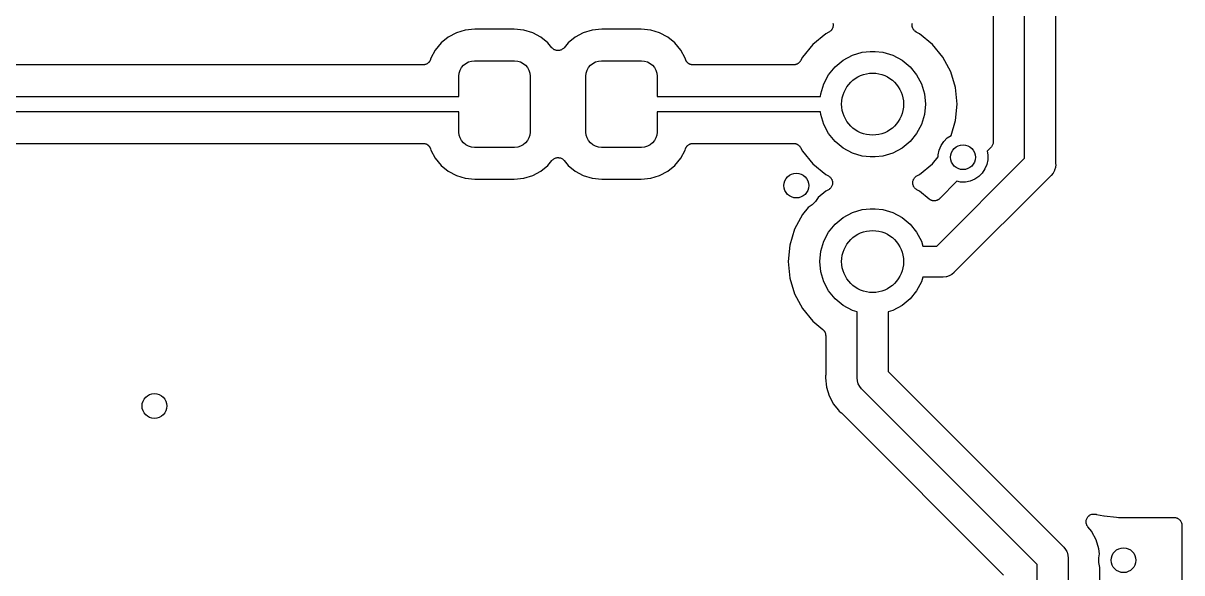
# Model space of a CAD drawing. Extents: x 2.49 to 6.38, y -5.9 to -3.86.
# Drawn here: x 5.641 to 6.378, y -5.223 to -4.873 of the extents above; entities that cross this region are included whole.
import ezdxf

# ---------------------------------------------------------------- set-up
doc = ezdxf.new("R2010")
doc.units = 0
doc.header["$MEASUREMENT"] = 0
doc.layers.add('BLACK', color=7, linetype='CONTINUOUS')

msp = doc.modelspace()

# ---------------------------------------------------------------- linework, layer by layer
at = {"layer": 'BLACK', "linetype": 'CONTINUOUS'}
for p, q in [((6.29742, -4.58565), (6.29742, -4.96268)), ((6.27773, -4.95909), (6.27773, -4.58924)), ((6.25773, -4.62737), (6.25773, -4.94873)), ((6.15582, -4.8733), (6.15586, -4.87342)), ((6.15586, -4.87342), (6.15591, -4.87378)), ((6.15595, -4.87536), (6.15586, -4.87571)), ((6.15591, -4.87378), (6.15598, -4.87413)), ((6.15598, -4.87511), (6.15595, -4.87523)), ((6.15595, -4.87523), (6.15595, -4.87536)), ((6.15598, -4.87413), (6.15598, -4.87426)), ((6.15598, -4.87426), (6.156, -4.87439)), ((6.156, -4.87439), (6.15598, -4.87475)), ((6.15598, -4.87475), (6.15598, -4.87511)), ((6.20621, -4.87432), (6.20623, -4.87419)), ((6.20622, -4.87468), (6.20621, -4.87432)), ((6.20622, -4.87504), (6.20622, -4.87468)), ((6.20624, -4.87517), (6.20622, -4.87504)), ((6.20623, -4.87406), (6.2063, -4.87371)), ((6.20623, -4.87419), (6.20623, -4.87406)), ((6.20625, -4.87529), (6.20624, -4.87517)), ((6.20633, -4.87564), (6.20625, -4.87529)), ((6.2063, -4.87371), (6.20636, -4.87335)), ((6.2064, -4.876), (6.20633, -4.87564)), ((5.91132, -4.88219), (5.90678, -4.88592)), ((5.9165, -4.87943), (5.91132, -4.88219)), ((5.92211, -4.87772), (5.9165, -4.87943)), ((5.9282, -4.87712), (5.92211, -4.87772)), ((5.9533, -4.87712), (5.9282, -4.87712)), ((5.95938, -4.87772), (5.9533, -4.87712)), ((5.965, -4.87943), (5.95938, -4.87772)), ((5.97018, -4.88219), (5.965, -4.87943)), ((5.97471, -4.88592), (5.97018, -4.88219)), ((5.99203, -4.88219), (5.98749, -4.88592)), ((5.9972, -4.87943), (5.99203, -4.88219)), ((6.00282, -4.87772), (5.9972, -4.87943)), ((6.00891, -4.87712), (6.00282, -4.87772)), ((6.03401, -4.87712), (6.00891, -4.87712)), ((6.04009, -4.87772), (6.03401, -4.87712)), ((6.04571, -4.87943), (6.04009, -4.87772)), ((6.05089, -4.88219), (6.04571, -4.87943)), ((6.05542, -4.88592), (6.05089, -4.88219)), ((6.15126, -4.88013), (6.14311, -4.88682)), ((6.15336, -4.87901), (6.15126, -4.88013)), ((6.15366, -4.87881), (6.15336, -4.87901)), ((6.15397, -4.87862), (6.15366, -4.87881)), ((6.15407, -4.87854), (6.15397, -4.87862)), ((6.15417, -4.87847), (6.15407, -4.87854)), ((6.15443, -4.87821), (6.15417, -4.87847)), ((6.1547, -4.87797), (6.15443, -4.87821)), ((6.15477, -4.87787), (6.1547, -4.87797)), ((6.15486, -4.87778), (6.15477, -4.87787)), ((6.15507, -4.87748), (6.15486, -4.87778)), ((6.15528, -4.87719), (6.15507, -4.87748)), ((6.15534, -4.87707), (6.15528, -4.87719)), ((6.15541, -4.87697), (6.15534, -4.87707)), ((6.15555, -4.87663), (6.15541, -4.87697)), ((6.1557, -4.87631), (6.15555, -4.87663)), ((6.15574, -4.87618), (6.1557, -4.87631)), ((6.15578, -4.87607), (6.15574, -4.87618)), ((6.15586, -4.87571), (6.15578, -4.87607)), ((6.20645, -4.87612), (6.2064, -4.876)), ((6.20648, -4.87624), (6.20645, -4.87612)), ((6.20663, -4.87657), (6.20648, -4.87624)), ((6.20676, -4.87691), (6.20663, -4.87657)), ((6.20683, -4.87701), (6.20676, -4.87691)), ((6.20689, -4.87713), (6.20683, -4.87701)), ((6.2071, -4.87742), (6.20689, -4.87713)), ((6.2073, -4.87772), (6.2071, -4.87742)), ((6.20739, -4.87781), (6.2073, -4.87772)), ((6.20746, -4.87792), (6.20739, -4.87781)), ((6.20772, -4.87816), (6.20746, -4.87792)), ((6.20798, -4.87842), (6.20772, -4.87816)), ((6.20808, -4.87849), (6.20798, -4.87842)), ((6.20818, -4.87858), (6.20808, -4.87849)), ((6.20848, -4.87877), (6.20818, -4.87858)), ((6.20878, -4.87897), (6.20848, -4.87877)), ((6.20884, -4.87901), (6.20878, -4.87897)), ((6.21095, -4.88013), (6.20884, -4.87901)), ((6.21909, -4.88682), (6.21095, -4.88013)), ((5.90678, -4.88592), (5.90306, -4.89045)), ((5.97724, -4.88899), (5.97471, -4.88592)), ((5.97757, -4.88932), (5.97724, -4.88899)), ((5.9779, -4.88966), (5.97757, -4.88932)), ((5.97792, -4.88967), (5.9779, -4.88966)), ((5.97793, -4.88968), (5.97792, -4.88967)), ((5.97832, -4.88994), (5.97793, -4.88968)), ((5.97871, -4.89021), (5.97832, -4.88994)), ((5.97872, -4.89022), (5.97871, -4.89021)), ((5.97874, -4.89023), (5.97872, -4.89022)), ((5.97918, -4.89041), (5.97874, -4.89023)), ((5.97961, -4.89059), (5.97918, -4.89041)), ((5.98341, -4.89026), (5.98297, -4.89043)), ((5.98342, -4.89025), (5.98341, -4.89026)), ((5.98343, -4.89024), (5.98342, -4.89025)), ((5.98383, -4.88998), (5.98343, -4.89024)), ((5.98422, -4.88973), (5.98383, -4.88998)), ((5.98423, -4.88972), (5.98422, -4.88973)), ((5.98425, -4.88971), (5.98423, -4.88972)), ((5.98458, -4.88938), (5.98425, -4.88971)), ((5.98492, -4.88905), (5.98458, -4.88938)), ((5.98494, -4.88902), (5.98492, -4.88905)), ((5.98497, -4.88899), (5.98494, -4.88902)), ((5.98494, -4.88902), (5.98494, -4.88902)), ((5.98494, -4.88902), (5.98494, -4.88902)), ((5.98749, -4.88592), (5.98497, -4.88899)), ((6.05915, -4.89045), (6.05542, -4.88592)), ((6.14311, -4.88682), (6.13643, -4.89496)), ((6.22577, -4.89496), (6.21909, -4.88682)), ((5.89944, -4.89768), (5.89927, -4.89788)), ((5.89955, -4.89748), (5.89944, -4.89768)), ((5.89967, -4.8973), (5.89955, -4.89748)), ((5.89978, -4.89705), (5.89967, -4.8973)), ((5.8999, -4.89682), (5.89978, -4.89705)), ((5.89997, -4.89661), (5.8999, -4.89682)), ((5.90006, -4.8964), (5.89997, -4.89661)), ((5.90008, -4.89633), (5.90006, -4.8964)), ((5.90029, -4.89563), (5.90008, -4.89633)), ((5.90306, -4.89045), (5.90029, -4.89563)), ((5.92419, -4.89799), (5.92603, -4.89743)), ((5.92603, -4.89743), (5.92795, -4.89724)), ((5.92795, -4.89724), (5.95354, -4.89724)), ((5.95354, -4.89724), (5.95546, -4.89743)), ((5.95546, -4.89743), (5.95731, -4.89799)), ((5.97962, -4.89059), (5.97961, -4.89059)), ((5.97964, -4.8906), (5.97962, -4.89059)), ((5.9801, -4.89069), (5.97964, -4.8906)), ((5.98056, -4.89079), (5.9801, -4.89069)), ((5.98058, -4.89079), (5.98056, -4.89079)), ((5.98059, -4.89079), (5.98058, -4.89079)), ((5.98107, -4.8908), (5.98059, -4.89079)), ((5.98154, -4.8908), (5.98107, -4.8908)), ((5.98156, -4.8908), (5.98154, -4.8908)), ((5.98157, -4.8908), (5.98156, -4.8908)), ((5.98204, -4.89071), (5.98157, -4.8908)), ((5.9825, -4.89062), (5.98204, -4.89071)), ((5.98251, -4.89061), (5.9825, -4.89062)), ((5.98253, -4.89061), (5.98251, -4.89061)), ((5.98297, -4.89043), (5.98253, -4.89061)), ((6.00489, -4.89799), (6.00674, -4.89743)), ((6.00674, -4.89743), (6.00866, -4.89724)), ((6.00866, -4.89724), (6.03425, -4.89724)), ((6.03425, -4.89724), (6.03617, -4.89743)), ((6.03617, -4.89743), (6.03802, -4.89799)), ((6.06191, -4.89563), (6.05915, -4.89045)), ((6.06213, -4.89633), (6.06191, -4.89563)), ((6.06221, -4.89654), (6.06213, -4.89633)), ((6.06227, -4.89675), (6.06221, -4.89654)), ((6.0624, -4.89699), (6.06227, -4.89675)), ((6.0625, -4.89724), (6.0624, -4.89699)), ((6.06262, -4.89742), (6.0625, -4.89724)), ((6.06273, -4.89762), (6.06262, -4.89742)), ((6.06289, -4.89783), (6.06273, -4.89762)), ((6.13495, -4.89768), (6.13478, -4.89788)), ((6.13505, -4.89748), (6.13495, -4.89768)), ((6.13518, -4.8973), (6.13505, -4.89748)), ((6.13521, -4.89724), (6.13518, -4.8973)), ((6.13643, -4.89496), (6.13521, -4.89724)), ((6.15732, -4.90103), (6.16242, -4.89684)), ((6.16242, -4.89684), (6.16823, -4.89374)), ((6.16823, -4.89374), (6.17454, -4.89182)), ((6.17454, -4.89182), (6.17946, -4.89134)), ((6.17946, -4.89134), (6.18275, -4.89134)), ((6.18275, -4.89134), (6.18766, -4.89182)), ((6.18766, -4.89182), (6.19397, -4.89374)), ((6.19397, -4.89374), (6.19978, -4.89684)), ((6.19978, -4.89684), (6.20488, -4.90103)), ((6.23074, -4.90424), (6.22577, -4.89496)), ((5.89529, -4.89988), (5.47292, -4.89988)), ((5.89552, -4.89986), (5.89529, -4.89988)), ((5.89574, -4.89986), (5.89552, -4.89986)), ((5.896, -4.89981), (5.89574, -4.89986)), ((5.89627, -4.89979), (5.896, -4.89981)), ((5.89648, -4.89972), (5.89627, -4.89979)), ((5.8967, -4.89968), (5.89648, -4.89972)), ((5.89695, -4.89958), (5.8967, -4.89968)), ((5.8972, -4.8995), (5.89695, -4.89958)), ((5.8974, -4.8994), (5.8972, -4.8995)), ((5.8976, -4.89932), (5.8974, -4.8994)), ((5.89783, -4.89917), (5.8976, -4.89932)), ((5.89806, -4.89905), (5.89783, -4.89917)), ((5.89823, -4.8989), (5.89806, -4.89905)), ((5.89842, -4.89878), (5.89823, -4.8989)), ((5.89861, -4.8986), (5.89842, -4.89878)), ((5.89882, -4.89843), (5.89861, -4.8986)), ((5.89896, -4.89826), (5.89882, -4.89843)), ((5.89912, -4.8981), (5.89896, -4.89826)), ((5.89927, -4.89788), (5.89912, -4.8981)), ((5.9183, -4.90517), (5.91886, -4.90332)), ((5.91886, -4.90332), (5.91977, -4.90162)), ((5.91977, -4.90162), (5.92099, -4.90013)), ((5.92099, -4.90013), (5.92248, -4.8989)), ((5.92248, -4.8989), (5.92419, -4.89799)), ((5.95731, -4.89799), (5.95901, -4.8989)), ((5.95901, -4.8989), (5.9605, -4.90013)), ((5.9605, -4.90013), (5.96173, -4.90162)), ((5.96173, -4.90162), (5.96264, -4.90332)), ((5.96264, -4.90332), (5.9632, -4.90517)), ((5.99901, -4.90517), (5.99957, -4.90332)), ((5.99957, -4.90332), (6.00048, -4.90162)), ((6.00048, -4.90162), (6.0017, -4.90013)), ((6.0017, -4.90013), (6.00319, -4.8989)), ((6.00319, -4.8989), (6.00489, -4.89799)), ((6.03802, -4.89799), (6.03972, -4.8989)), ((6.03972, -4.8989), (6.04121, -4.90013)), ((6.04121, -4.90013), (6.04244, -4.90162)), ((6.04244, -4.90162), (6.04335, -4.90332)), ((6.04335, -4.90332), (6.04391, -4.90517)), ((6.06304, -4.89805), (6.06289, -4.89783)), ((6.0632, -4.89821), (6.06304, -4.89805)), ((6.06334, -4.89838), (6.0632, -4.89821)), ((6.06354, -4.89855), (6.06334, -4.89838)), ((6.06373, -4.89874), (6.06354, -4.89855)), ((6.06391, -4.89886), (6.06373, -4.89874)), ((6.06409, -4.89901), (6.06391, -4.89886)), ((6.06432, -4.89914), (6.06409, -4.89901)), ((6.06454, -4.89928), (6.06432, -4.89914)), ((6.06474, -4.89937), (6.06454, -4.89928)), ((6.06494, -4.89948), (6.06474, -4.89937)), ((6.06519, -4.89956), (6.06494, -4.89948)), ((6.06544, -4.89966), (6.06519, -4.89956)), ((6.06566, -4.8997), (6.06544, -4.89966)), ((6.06587, -4.89977), (6.06566, -4.8997)), ((6.06613, -4.8998), (6.06587, -4.89977)), ((6.06639, -4.89986), (6.06613, -4.8998)), ((6.06662, -4.89986), (6.06639, -4.89986)), ((6.06684, -4.89988), (6.06662, -4.89986)), ((6.06691, -4.89988), (6.06684, -4.89988)), ((6.1308, -4.89988), (6.06691, -4.89988)), ((6.13102, -4.89986), (6.1308, -4.89988)), ((6.13125, -4.89986), (6.13102, -4.89986)), ((6.13151, -4.89981), (6.13125, -4.89986)), ((6.13177, -4.89979), (6.13151, -4.89981)), ((6.13199, -4.89972), (6.13177, -4.89979)), ((6.1322, -4.89968), (6.13199, -4.89972)), ((6.13245, -4.89958), (6.1322, -4.89968)), ((6.13271, -4.8995), (6.13245, -4.89958)), ((6.1329, -4.8994), (6.13271, -4.8995)), ((6.13311, -4.89932), (6.1329, -4.8994)), ((6.13333, -4.89917), (6.13311, -4.89932)), ((6.13357, -4.89905), (6.13333, -4.89917)), ((6.13374, -4.89891), (6.13357, -4.89905)), ((6.13393, -4.89879), (6.13374, -4.89891)), ((6.13412, -4.8986), (6.13393, -4.89879)), ((6.13433, -4.89843), (6.13412, -4.8986)), ((6.13447, -4.89826), (6.13433, -4.89843)), ((6.13463, -4.8981), (6.13447, -4.89826)), ((6.13478, -4.89788), (6.13463, -4.8981)), ((6.15314, -4.90612), (6.15732, -4.90103)), ((6.20488, -4.90103), (6.20906, -4.90612)), ((6.23379, -4.91432), (6.23074, -4.90424)), ((5.91811, -4.90709), (5.9183, -4.90517)), ((5.91811, -4.91988), (5.91811, -4.90709)), ((5.9632, -4.90517), (5.96339, -4.90709)), ((5.96339, -4.90709), (5.96339, -4.94252)), ((5.99882, -4.90709), (5.99901, -4.90517)), ((5.99882, -4.94252), (5.99882, -4.90709)), ((6.04391, -4.90517), (6.04409, -4.90709)), ((6.04409, -4.90709), (6.04409, -4.91988)), ((6.14812, -4.91824), (6.15004, -4.91193)), ((6.15004, -4.91193), (6.15314, -4.90612)), ((6.20906, -4.90612), (6.21217, -4.91193)), ((6.21217, -4.91193), (6.21408, -4.91824)), ((5.45898, -4.91988), (5.91811, -4.91988)), ((6.04409, -4.91988), (6.14796, -4.91988)), ((6.14796, -4.91988), (6.14812, -4.91824)), ((6.21408, -4.91824), (6.21473, -4.9248)), ((6.23483, -4.9248), (6.23379, -4.91432)), ((6.21473, -4.9248), (6.21408, -4.93136)), ((6.23379, -4.93528), (6.23483, -4.9248)), ((5.91811, -4.92972), (5.4579, -4.92972)), ((5.91811, -4.94252), (5.91811, -4.92972)), ((6.14796, -4.92972), (6.04409, -4.92972)), ((6.04409, -4.92972), (6.04409, -4.94252)), ((6.14812, -4.93136), (6.14796, -4.92972)), ((6.15004, -4.93767), (6.14812, -4.93136)), ((6.21408, -4.93136), (6.21217, -4.93767)), ((6.15314, -4.94348), (6.15004, -4.93767)), ((6.21217, -4.93767), (6.20906, -4.94348)), ((6.23093, -4.94471), (6.23379, -4.93528)), ((5.9183, -4.94444), (5.91811, -4.94252)), ((5.91886, -4.94629), (5.9183, -4.94444)), ((5.91977, -4.94799), (5.91886, -4.94629)), ((5.92099, -4.94948), (5.91977, -4.94799)), ((5.96173, -4.94799), (5.9605, -4.94948)), ((5.96264, -4.94629), (5.96173, -4.94799)), ((5.9632, -4.94444), (5.96264, -4.94629)), ((5.96339, -4.94252), (5.9632, -4.94444)), ((5.99901, -4.94444), (5.99882, -4.94252)), ((5.99957, -4.94629), (5.99901, -4.94444)), ((6.00048, -4.94799), (5.99957, -4.94629)), ((6.0017, -4.94948), (6.00048, -4.94799)), ((6.04244, -4.94799), (6.04121, -4.94948)), ((6.04335, -4.94629), (6.04244, -4.94799)), ((6.04391, -4.94444), (6.04335, -4.94629)), ((6.04409, -4.94252), (6.04391, -4.94444)), ((6.15732, -4.94858), (6.15314, -4.94348)), ((6.16242, -4.95276), (6.15732, -4.94858)), ((6.20488, -4.94858), (6.19978, -4.95276)), ((6.20906, -4.94348), (6.20488, -4.94858)), ((6.22461, -4.95109), (6.22633, -4.94851)), ((6.22633, -4.94851), (6.22853, -4.94632)), ((6.22853, -4.94632), (6.23093, -4.94471)), ((6.25768, -4.94926), (6.25763, -4.94972)), ((6.25773, -4.9488), (6.25768, -4.94926)), ((6.25773, -4.94873), (6.25773, -4.94875)), ((6.25773, -4.94875), (6.25773, -4.94875)), ((6.25773, -4.94875), (6.25773, -4.94875)), ((6.25773, -4.94875), (6.25773, -4.9488)), ((5.46964, -4.94972), (5.89529, -4.94972)), ((5.89529, -4.94972), (5.89536, -4.94972)), ((5.89536, -4.94972), (5.89559, -4.94975)), ((5.89559, -4.94975), (5.89581, -4.94975)), ((5.89581, -4.94975), (5.89607, -4.9498)), ((5.89607, -4.9498), (5.89633, -4.94983)), ((5.89633, -4.94983), (5.89655, -4.9499)), ((5.89655, -4.9499), (5.89677, -4.94995)), ((5.89677, -4.94995), (5.89701, -4.95005)), ((5.89701, -4.95005), (5.89726, -4.95013)), ((5.89726, -4.95013), (5.89746, -4.95024)), ((5.89746, -4.95024), (5.89767, -4.95032)), ((5.89767, -4.95032), (5.89789, -4.95047)), ((5.89789, -4.95047), (5.89812, -4.9506)), ((5.89812, -4.9506), (5.89829, -4.95074)), ((5.89829, -4.95074), (5.89848, -4.95087)), ((5.89848, -4.95087), (5.89866, -4.95106)), ((5.89866, -4.95106), (5.89887, -4.95123)), ((5.89887, -4.95123), (5.89901, -4.9514)), ((5.89901, -4.9514), (5.89916, -4.95156)), ((5.89916, -4.95156), (5.89931, -4.95178)), ((5.89931, -4.95178), (5.89948, -4.95199)), ((5.89948, -4.95199), (5.89958, -4.95219)), ((5.89958, -4.95219), (5.89971, -4.95237)), ((5.89971, -4.95237), (5.89981, -4.95262)), ((5.89981, -4.95262), (5.89993, -4.95285)), ((5.89993, -4.95285), (5.89999, -4.95307)), ((5.89999, -4.95307), (5.90008, -4.95327)), ((5.90008, -4.95327), (5.90029, -4.95398)), ((5.90029, -4.95398), (5.90306, -4.95915)), ((5.92248, -4.9507), (5.92099, -4.94948)), ((5.92419, -4.95161), (5.92248, -4.9507)), ((5.92603, -4.95217), (5.92419, -4.95161)), ((5.92795, -4.95236), (5.92603, -4.95217)), ((5.95354, -4.95236), (5.92795, -4.95236)), ((5.95546, -4.95217), (5.95354, -4.95236)), ((5.95731, -4.95161), (5.95546, -4.95217)), ((5.95901, -4.9507), (5.95731, -4.95161)), ((5.9605, -4.94948), (5.95901, -4.9507)), ((6.00319, -4.9507), (6.0017, -4.94948)), ((6.00489, -4.95161), (6.00319, -4.9507)), ((6.00674, -4.95217), (6.00489, -4.95161)), ((6.00866, -4.95236), (6.00674, -4.95217)), ((6.03425, -4.95236), (6.00866, -4.95236)), ((6.03617, -4.95217), (6.03425, -4.95236)), ((6.03802, -4.95161), (6.03617, -4.95217)), ((6.03972, -4.9507), (6.03802, -4.95161)), ((6.04121, -4.94948), (6.03972, -4.9507)), ((6.05915, -4.95915), (6.06191, -4.95398)), ((6.06191, -4.95398), (6.06213, -4.95327)), ((6.06213, -4.95327), (6.06215, -4.95321)), ((6.06215, -4.95321), (6.06224, -4.953)), ((6.06224, -4.953), (6.0623, -4.95279)), ((6.0623, -4.95279), (6.06243, -4.95255)), ((6.06243, -4.95255), (6.06253, -4.95231)), ((6.06253, -4.95231), (6.06266, -4.95213)), ((6.06266, -4.95213), (6.06277, -4.95193)), ((6.06277, -4.95193), (6.06293, -4.95172)), ((6.06293, -4.95172), (6.06308, -4.95151)), ((6.06308, -4.95151), (6.06324, -4.95135)), ((6.06324, -4.95135), (6.06339, -4.95118)), ((6.06339, -4.95118), (6.06359, -4.95101)), ((6.06359, -4.95101), (6.06378, -4.95082)), ((6.06378, -4.95082), (6.06397, -4.9507)), ((6.06397, -4.9507), (6.06414, -4.95056)), ((6.06414, -4.95056), (6.06438, -4.95044)), ((6.06438, -4.95044), (6.0646, -4.95029)), ((6.0646, -4.95029), (6.06481, -4.95021)), ((6.06481, -4.95021), (6.06501, -4.9501)), ((6.06501, -4.9501), (6.06526, -4.95003)), ((6.06526, -4.95003), (6.06551, -4.94993)), ((6.06551, -4.94993), (6.06572, -4.94988)), ((6.06572, -4.94988), (6.06594, -4.94982)), ((6.06594, -4.94982), (6.0662, -4.94979)), ((6.0662, -4.94979), (6.06646, -4.94974)), ((6.06646, -4.94974), (6.06669, -4.94975)), ((6.06669, -4.94975), (6.06691, -4.94972)), ((6.06691, -4.94972), (6.1308, -4.94972)), ((6.1308, -4.94972), (6.13087, -4.94972)), ((6.13087, -4.94972), (6.13109, -4.94975)), ((6.13109, -4.94975), (6.13132, -4.94975)), ((6.13132, -4.94975), (6.13158, -4.9498)), ((6.13158, -4.9498), (6.13184, -4.94983)), ((6.13184, -4.94983), (6.13205, -4.9499)), ((6.13205, -4.9499), (6.13227, -4.94994)), ((6.13227, -4.94994), (6.13252, -4.95005)), ((6.13252, -4.95005), (6.13277, -4.95013)), ((6.13277, -4.95013), (6.13297, -4.95024)), ((6.13297, -4.95024), (6.13317, -4.95032)), ((6.13317, -4.95032), (6.13339, -4.95047)), ((6.13339, -4.95047), (6.13363, -4.9506)), ((6.13363, -4.9506), (6.1338, -4.95074)), ((6.1338, -4.95074), (6.13398, -4.95086)), ((6.13398, -4.95086), (6.13417, -4.95105)), ((6.13417, -4.95105), (6.13438, -4.95123)), ((6.13438, -4.95123), (6.13451, -4.9514)), ((6.13451, -4.9514), (6.13467, -4.95156)), ((6.13467, -4.95156), (6.13482, -4.95178)), ((6.13482, -4.95178), (6.13499, -4.95199)), ((6.13499, -4.95199), (6.13509, -4.95218)), ((6.13509, -4.95218), (6.13521, -4.95237)), ((6.13521, -4.95237), (6.13643, -4.95465)), ((6.13643, -4.95465), (6.14311, -4.96279)), ((6.16823, -4.95587), (6.16242, -4.95276)), ((6.17454, -4.95778), (6.16823, -4.95587)), ((6.19397, -4.95587), (6.18766, -4.95778)), ((6.19978, -4.95276), (6.19397, -4.95587)), ((6.22282, -4.957), (6.22342, -4.95396)), ((6.22342, -4.95396), (6.22461, -4.95109)), ((6.25627, -4.95227), (6.25385, -4.95468)), ((6.25385, -4.95468), (6.25432, -4.957)), ((6.25656, -4.95191), (6.25627, -4.95227)), ((6.25686, -4.95156), (6.25656, -4.95191)), ((6.25687, -4.95153), (6.25686, -4.95156)), ((6.25689, -4.95151), (6.25687, -4.95153)), ((6.25711, -4.95111), (6.25689, -4.95151)), ((6.25733, -4.9507), (6.25711, -4.95111)), ((6.25734, -4.95068), (6.25733, -4.9507)), ((6.25735, -4.95065), (6.25734, -4.95068)), ((6.25748, -4.95021), (6.25735, -4.95065)), ((6.25762, -4.94977), (6.25748, -4.95021)), ((6.25763, -4.94975), (6.25762, -4.94977)), ((6.25763, -4.94972), (6.25763, -4.94975)), ((5.90306, -4.95915), (5.90678, -4.96369)), ((5.90678, -4.96369), (5.91132, -4.96741)), ((5.97018, -4.96741), (5.97471, -4.96369)), ((5.97471, -4.96369), (5.97724, -4.96061)), ((5.97724, -4.96061), (5.97726, -4.96059)), ((5.97726, -4.96058), (5.97728, -4.96056)), ((5.97726, -4.96059), (5.97726, -4.96058)), ((5.97726, -4.96058), (5.97726, -4.96058)), ((5.97728, -4.96056), (5.97762, -4.96023)), ((5.97762, -4.96023), (5.97796, -4.9599)), ((5.97796, -4.9599), (5.97797, -4.95989)), ((5.97797, -4.95989), (5.97798, -4.95988)), ((5.97798, -4.95988), (5.97838, -4.95962)), ((5.97838, -4.95962), (5.97877, -4.95936)), ((5.97877, -4.95936), (5.97879, -4.95936)), ((5.97879, -4.95936), (5.9788, -4.95935)), ((5.9788, -4.95935), (5.97924, -4.95917)), ((5.97924, -4.95917), (5.97968, -4.95899)), ((5.97968, -4.95899), (5.97969, -4.95899)), ((5.97969, -4.95899), (5.97971, -4.95899)), ((5.97971, -4.95899), (5.98017, -4.9589)), ((5.98017, -4.9589), (5.98063, -4.95881)), ((5.98063, -4.95881), (5.98065, -4.95881)), ((5.98065, -4.95881), (5.98066, -4.95881)), ((5.98066, -4.95881), (5.98114, -4.95881)), ((5.98114, -4.95881), (5.98161, -4.95881)), ((5.98161, -4.95881), (5.98162, -4.95882)), ((5.98162, -4.95882), (5.98164, -4.95882)), ((5.98164, -4.95882), (5.98211, -4.95891)), ((5.98211, -4.95891), (5.98257, -4.95901)), ((5.98257, -4.95901), (5.98258, -4.95901)), ((5.98258, -4.95901), (5.9826, -4.95901)), ((5.9826, -4.95901), (5.98303, -4.9592)), ((5.98303, -4.9592), (5.98347, -4.95938)), ((5.98347, -4.95938), (5.98348, -4.95939)), ((5.98348, -4.95939), (5.98349, -4.9594)), ((5.98349, -4.9594), (5.98389, -4.95966)), ((5.98389, -4.95966), (5.98428, -4.95992)), ((5.98428, -4.95992), (5.98429, -4.95994)), ((5.98429, -4.95994), (5.9843, -4.95994)), ((5.9843, -4.95994), (5.98464, -4.96028)), ((5.98464, -4.96028), (5.98497, -4.96061)), ((5.98497, -4.96061), (5.98749, -4.96369)), ((5.98749, -4.96369), (5.99203, -4.96741)), ((6.05089, -4.96741), (6.05542, -4.96369)), ((6.05542, -4.96369), (6.05915, -4.95915)), ((6.14311, -4.96279), (6.15126, -4.96947)), ((6.17946, -4.95827), (6.17454, -4.95778)), ((6.18275, -4.95827), (6.17946, -4.95827)), ((6.18766, -4.95778), (6.18275, -4.95827)), ((6.21095, -4.96947), (6.21909, -4.96279)), ((6.21909, -4.96279), (6.22282, -4.95825)), ((6.22186, -5.01496), (6.27773, -4.95909)), ((6.22282, -4.95825), (6.22282, -4.957)), ((6.25371, -4.96314), (6.25252, -4.96601)), ((6.25432, -4.9601), (6.25371, -4.96314)), ((6.25432, -4.957), (6.25432, -4.9601)), ((6.29746, -4.96317), (6.29727, -4.96509)), ((6.29742, -4.96268), (6.29746, -4.96317)), ((5.91132, -4.96741), (5.9165, -4.97018)), ((5.9165, -4.97018), (5.92211, -4.97188)), ((5.95938, -4.97188), (5.965, -4.97018)), ((5.965, -4.97018), (5.97018, -4.96741)), ((5.99203, -4.96741), (5.9972, -4.97018)), ((5.9972, -4.97018), (6.00282, -4.97188)), ((6.04009, -4.97188), (6.04571, -4.97018)), ((6.04571, -4.97018), (6.05089, -4.96741)), ((6.15126, -4.96947), (6.15298, -4.97039)), ((6.15298, -4.97039), (6.15302, -4.97042)), ((6.15302, -4.97042), (6.15302, -4.97042)), ((6.15302, -4.97042), (6.15302, -4.97042)), ((6.15302, -4.97042), (6.15304, -4.97043)), ((6.15304, -4.97043), (6.15343, -4.9707)), ((6.15343, -4.9707), (6.15383, -4.97097)), ((6.15383, -4.97097), (6.15383, -4.97097)), ((6.15383, -4.97097), (6.15384, -4.97098)), ((6.15384, -4.97098), (6.15418, -4.97132)), ((6.15418, -4.97132), (6.15451, -4.97166)), ((6.20774, -4.97161), (6.20808, -4.97127)), ((6.20808, -4.97127), (6.20841, -4.97094)), ((6.20841, -4.97094), (6.20842, -4.97093)), ((6.20842, -4.97093), (6.20843, -4.97092)), ((6.20843, -4.97092), (6.20883, -4.97066)), ((6.20883, -4.97066), (6.20923, -4.97039)), ((6.20923, -4.97039), (6.21095, -4.96947)), ((6.29419, -4.97047), (6.23324, -5.03142)), ((6.24861, -4.97078), (6.24603, -4.97251)), ((6.2508, -4.96859), (6.24861, -4.97078)), ((6.25252, -4.96601), (6.2508, -4.96859)), ((6.29457, -4.97016), (6.29419, -4.97047)), ((6.2958, -4.96866), (6.29457, -4.97016)), ((6.29671, -4.96695), (6.2958, -4.96866)), ((6.29677, -4.96676), (6.29671, -4.96695)), ((6.29727, -4.96509), (6.29677, -4.96676)), ((5.92211, -4.97188), (5.9282, -4.97248)), ((5.9282, -4.97248), (5.9533, -4.97248)), ((5.9533, -4.97248), (5.95938, -4.97188)), ((6.00282, -4.97188), (6.00891, -4.97248)), ((6.00891, -4.97248), (6.03401, -4.97248)), ((6.03401, -4.97248), (6.04009, -4.97188)), ((6.15377, -4.97868), (6.15337, -4.97895)), ((6.15378, -4.97868), (6.15377, -4.97868)), ((6.15379, -4.97867), (6.15378, -4.97868)), ((6.15413, -4.97833), (6.15379, -4.97867)), ((6.15447, -4.978), (6.15413, -4.97833)), ((6.15448, -4.97798), (6.15447, -4.97799)), ((6.15447, -4.97799), (6.15447, -4.978)), ((6.15475, -4.97759), (6.15448, -4.97798)), ((6.15451, -4.97166), (6.15452, -4.97167)), ((6.15452, -4.97167), (6.15453, -4.97168)), ((6.15453, -4.97168), (6.15478, -4.97208)), ((6.15501, -4.97719), (6.15475, -4.97759)), ((6.15478, -4.97208), (6.15505, -4.97248)), ((6.15502, -4.97718), (6.15501, -4.97719)), ((6.15503, -4.97717), (6.15502, -4.97718)), ((6.15521, -4.97673), (6.15503, -4.97717)), ((6.15505, -4.97248), (6.15505, -4.97249)), ((6.15505, -4.97249), (6.15506, -4.9725)), ((6.15506, -4.9725), (6.15523, -4.97294)), ((6.15539, -4.97629), (6.15521, -4.97673)), ((6.15523, -4.97294), (6.15542, -4.97338)), ((6.1554, -4.97628), (6.15539, -4.97629)), ((6.1555, -4.97581), (6.1554, -4.97627)), ((6.1554, -4.97627), (6.1554, -4.97628)), ((6.15542, -4.97338), (6.15542, -4.97339)), ((6.15542, -4.97339), (6.15542, -4.9734)), ((6.15542, -4.9734), (6.15551, -4.97387)), ((6.15559, -4.97534), (6.1555, -4.97581)), ((6.15551, -4.97387), (6.1556, -4.97434)), ((6.1556, -4.97531), (6.15559, -4.97533)), ((6.15559, -4.97533), (6.15559, -4.97534)), ((6.1556, -4.97434), (6.1556, -4.97435)), ((6.1556, -4.97435), (6.1556, -4.97436)), ((6.1556, -4.97436), (6.1556, -4.97484)), ((6.1556, -4.97484), (6.1556, -4.97531)), ((6.2066, -4.97525), (6.20661, -4.97477)), ((6.2066, -4.97526), (6.2066, -4.97525)), ((6.2066, -4.97527), (6.2066, -4.97526)), ((6.20669, -4.97573), (6.2066, -4.97527)), ((6.20661, -4.97427), (6.20671, -4.97381)), ((6.20661, -4.97428), (6.20661, -4.97427)), ((6.20661, -4.97429), (6.20661, -4.97428)), ((6.20661, -4.97477), (6.20661, -4.97429)), ((6.20678, -4.9762), (6.20669, -4.97573)), ((6.20671, -4.97381), (6.2068, -4.97334)), ((6.20679, -4.97621), (6.20678, -4.9762)), ((6.20679, -4.97623), (6.20679, -4.97621)), ((6.20697, -4.97667), (6.20679, -4.97623)), ((6.2068, -4.97334), (6.20681, -4.97332)), ((6.20681, -4.97331), (6.20699, -4.97288)), ((6.20681, -4.97332), (6.20681, -4.97331)), ((6.20715, -4.97711), (6.20697, -4.97667)), ((6.20699, -4.97288), (6.20718, -4.97243)), ((6.20715, -4.97712), (6.20715, -4.97711)), ((6.20716, -4.97713), (6.20715, -4.97712)), ((6.20742, -4.97753), (6.20716, -4.97713)), ((6.20718, -4.97243), (6.20719, -4.97243)), ((6.20719, -4.97242), (6.20746, -4.97202)), ((6.20719, -4.97243), (6.20719, -4.97242)), ((6.20768, -4.97793), (6.20742, -4.97753)), ((6.20746, -4.97202), (6.20772, -4.97162)), ((6.20769, -4.97794), (6.20768, -4.97793)), ((6.20802, -4.97828), (6.20769, -4.97794)), ((6.20769, -4.97794), (6.20769, -4.97794)), ((6.20772, -4.97162), (6.20773, -4.97162)), ((6.20773, -4.97162), (6.20774, -4.97161)), ((6.20836, -4.97863), (6.20802, -4.97828)), ((6.20837, -4.97863), (6.20836, -4.97863)), ((6.20838, -4.97864), (6.20837, -4.97863)), ((6.20876, -4.9789), (6.20838, -4.97864)), ((6.2347, -4.97384), (6.22374, -4.9848)), ((6.23702, -4.9743), (6.2347, -4.97384)), ((6.24012, -4.9743), (6.23702, -4.9743)), ((6.24316, -4.97369), (6.24012, -4.9743)), ((6.24603, -4.97251), (6.24316, -4.97369)), ((6.14651, -4.98403), (6.1448, -4.98659)), ((6.15126, -4.98013), (6.14651, -4.98403)), ((6.15298, -4.97921), (6.15126, -4.98013)), ((6.15337, -4.97895), (6.15298, -4.97921)), ((6.20916, -4.97918), (6.20876, -4.9789)), ((6.20918, -4.97919), (6.20916, -4.97918)), ((6.20923, -4.97921), (6.20918, -4.97919)), ((6.20918, -4.97919), (6.20918, -4.97919)), ((6.20918, -4.97919), (6.20918, -4.97919)), ((6.21095, -4.98013), (6.20923, -4.97921)), ((6.21703, -4.98513), (6.21095, -4.98013)), ((6.21722, -4.98525), (6.21703, -4.98513)), ((6.21739, -4.9854), (6.21722, -4.98525)), ((6.21762, -4.98552), (6.21739, -4.9854)), ((6.21784, -4.98567), (6.21762, -4.98552)), ((6.21805, -4.98576), (6.21784, -4.98567)), ((6.21825, -4.98586), (6.21805, -4.98576)), ((6.2185, -4.98594), (6.21825, -4.98586)), ((6.21874, -4.98604), (6.2185, -4.98594)), ((6.21897, -4.98609), (6.21874, -4.98604)), ((6.21918, -4.98616), (6.21897, -4.98609)), ((6.21944, -4.98618), (6.21918, -4.98616)), ((6.22138, -4.9861), (6.22112, -4.98618)), ((6.22164, -4.98605), (6.22138, -4.9861)), ((6.22184, -4.98597), (6.22164, -4.98605)), ((6.22206, -4.9859), (6.22184, -4.98597)), ((6.22229, -4.98578), (6.22206, -4.9859)), ((6.22254, -4.98568), (6.22229, -4.98578)), ((6.22273, -4.98556), (6.22254, -4.98568)), ((6.22293, -4.98545), (6.22273, -4.98556)), ((6.22313, -4.98529), (6.22293, -4.98545)), ((6.22335, -4.98515), (6.22313, -4.98529)), ((6.22351, -4.98499), (6.22335, -4.98515)), ((6.22369, -4.98485), (6.22351, -4.98499)), ((6.22374, -4.9848), (6.22369, -4.98485)), ((6.14015, -4.99042), (6.13643, -4.99496)), ((6.14261, -4.98878), (6.14015, -4.99042)), ((6.1448, -4.98659), (6.14261, -4.98878)), ((6.16823, -4.99374), (6.17454, -4.99182)), ((6.17454, -4.99182), (6.17946, -4.99134)), ((6.17946, -4.99134), (6.18275, -4.99134)), ((6.18275, -4.99134), (6.18766, -4.99182)), ((6.18766, -4.99182), (6.19397, -4.99374)), ((6.2197, -4.98624), (6.21944, -4.98618)), ((6.21993, -4.98624), (6.2197, -4.98624)), ((6.22015, -4.98626), (6.21993, -4.98624)), ((6.22041, -4.98624), (6.22015, -4.98626)), ((6.22068, -4.98624), (6.22041, -4.98624)), ((6.2209, -4.9862), (6.22068, -4.98624)), ((6.22112, -4.98618), (6.2209, -4.9862)), ((6.13643, -4.99496), (6.13147, -5.00424)), ((6.15732, -5.00103), (6.16242, -4.99684)), ((6.16242, -4.99684), (6.16823, -4.99374)), ((6.19397, -4.99374), (6.19978, -4.99684)), ((6.19978, -4.99684), (6.20488, -5.00103)), ((6.13147, -5.00424), (6.12841, -5.01432)), ((6.15004, -5.01193), (6.15314, -5.00612)), ((6.15314, -5.00612), (6.15732, -5.00103)), ((6.20488, -5.00103), (6.20906, -5.00612)), ((6.20906, -5.00612), (6.21217, -5.01193)), ((6.12841, -5.01432), (6.12738, -5.0248)), ((6.14812, -5.01824), (6.15004, -5.01193)), ((6.21217, -5.01193), (6.21309, -5.01496)), ((6.21309, -5.01496), (6.22186, -5.01496)), ((6.14748, -5.0248), (6.14812, -5.01824)), ((6.12738, -5.0248), (6.12841, -5.03528)), ((6.14812, -5.03136), (6.14748, -5.0248)), ((6.12841, -5.03528), (6.13147, -5.04536)), ((6.15004, -5.03767), (6.14812, -5.03136)), ((6.15314, -5.04348), (6.15004, -5.03767)), ((6.21217, -5.03767), (6.20906, -5.04348)), ((6.21309, -5.03465), (6.21217, -5.03767)), ((6.22545, -5.03465), (6.21309, -5.03465)), ((6.22594, -5.03469), (6.22545, -5.03465)), ((6.22787, -5.0345), (6.22594, -5.03469)), ((6.22815, -5.03442), (6.22787, -5.0345)), ((6.22972, -5.03394), (6.22815, -5.03442)), ((6.23143, -5.03303), (6.22972, -5.03394)), ((6.23293, -5.0318), (6.23143, -5.03303)), ((6.23324, -5.03142), (6.23293, -5.0318)), ((6.15732, -5.04858), (6.15314, -5.04348)), ((6.20906, -5.04348), (6.20488, -5.04858)), ((6.13147, -5.04536), (6.13643, -5.05465)), ((6.16242, -5.05276), (6.15732, -5.04858)), ((6.20488, -5.04858), (6.19978, -5.05276)), ((6.13643, -5.05465), (6.14311, -5.06279)), ((6.16823, -5.05587), (6.16242, -5.05276)), ((6.17126, -5.05679), (6.16823, -5.05587)), ((6.17126, -5.09821), (6.17126, -5.05679)), ((6.19397, -5.05587), (6.19094, -5.05679)), ((6.19094, -5.05679), (6.19094, -5.09462)), ((6.19978, -5.05276), (6.19397, -5.05587)), ((6.14311, -5.06279), (6.14943, -5.06798)), ((6.14943, -5.06798), (6.14949, -5.06802)), ((6.14949, -5.06802), (6.14964, -5.06818)), ((6.14964, -5.06818), (6.14981, -5.06832)), ((6.14981, -5.06832), (6.14998, -5.06853)), ((6.14998, -5.06853), (6.15017, -5.06872)), ((6.15017, -5.06872), (6.15029, -5.0689)), ((6.15029, -5.0689), (6.15042, -5.06907)), ((6.15042, -5.06907), (6.15055, -5.06931)), ((6.15055, -5.06931), (6.1507, -5.06954)), ((6.1507, -5.06954), (6.15078, -5.06974)), ((6.15078, -5.06974), (6.15088, -5.06994)), ((6.15088, -5.06994), (6.15096, -5.07019)), ((6.15096, -5.07019), (6.15106, -5.07044)), ((6.15106, -5.07044), (6.1511, -5.07066)), ((6.1511, -5.07066), (6.15116, -5.07087)), ((6.15116, -5.07087), (6.15119, -5.07114)), ((6.15119, -5.07114), (6.15124, -5.0714)), ((6.15124, -5.0714), (6.15124, -5.07162)), ((6.15124, -5.07162), (6.15126, -5.07184)), ((6.15126, -5.07184), (6.15126, -5.09698)), ((6.19094, -5.09462), (6.30219, -5.20586)), ((6.15124, -5.09747), (6.15112, -5.09869)), ((6.15112, -5.09869), (6.15169, -5.10454)), ((6.15126, -5.09705), (6.15124, -5.09726)), ((6.15124, -5.09726), (6.15124, -5.09747)), ((6.15126, -5.09698), (6.15126, -5.09705)), ((6.17121, -5.09869), (6.17126, -5.09821)), ((6.1714, -5.10062), (6.17121, -5.09869)), ((6.17197, -5.10248), (6.1714, -5.10062)), ((6.17288, -5.10419), (6.17197, -5.10248)), ((6.15169, -5.10454), (6.1534, -5.11017)), ((6.1534, -5.11017), (6.15617, -5.11535)), ((6.17411, -5.10569), (6.17288, -5.10419)), ((6.17448, -5.10599), (6.17411, -5.10569)), ((6.28573, -5.21724), (6.17448, -5.10599)), ((6.15617, -5.11535), (6.15912, -5.11895)), ((6.15912, -5.11895), (6.15912, -5.11895)), ((6.15912, -5.11895), (6.1599, -5.1199)), ((6.1599, -5.1199), (6.16085, -5.12068)), ((6.16085, -5.12068), (6.1609, -5.12072)), ((6.1609, -5.12072), (6.16105, -5.12087)), ((6.16105, -5.12087), (6.16121, -5.121)), ((6.16121, -5.121), (6.26427, -5.22406)), ((6.3168, -5.19061), (6.31681, -5.19013)), ((6.3168, -5.19062), (6.3168, -5.19061)), ((6.3168, -5.19063), (6.3168, -5.19062)), ((6.31689, -5.1911), (6.3168, -5.19063)), ((6.31681, -5.18964), (6.31691, -5.18916)), ((6.31681, -5.18965), (6.31681, -5.18964)), ((6.31681, -5.19013), (6.31681, -5.18965)), ((6.31681, -5.18965), (6.31681, -5.18965)), ((6.31698, -5.19157), (6.31689, -5.1911)), ((6.31691, -5.18916), (6.31701, -5.1887)), ((6.31698, -5.19158), (6.31698, -5.19157)), ((6.31699, -5.19159), (6.31698, -5.19158)), ((6.31716, -5.19202), (6.31699, -5.19159)), ((6.31701, -5.18868), (6.3172, -5.18824)), ((6.31701, -5.18869), (6.31701, -5.18868)), ((6.31701, -5.1887), (6.31701, -5.18869)), ((6.31734, -5.19248), (6.31716, -5.19202)), ((6.3172, -5.18824), (6.31739, -5.1878)), ((6.31739, -5.18778), (6.31766, -5.18739)), ((6.31739, -5.18779), (6.31739, -5.18778)), ((6.31739, -5.1878), (6.31739, -5.18779)), ((6.31766, -5.18739), (6.31793, -5.18699)), ((6.31793, -5.18699), (6.31794, -5.18698)), ((6.31794, -5.18698), (6.31828, -5.18664)), ((6.31794, -5.18698), (6.31794, -5.18698)), ((6.31828, -5.18664), (6.31862, -5.1863)), ((6.31862, -5.1863), (6.31863, -5.1863)), ((6.31863, -5.1863), (6.31864, -5.18629)), ((6.31864, -5.18629), (6.31904, -5.18603)), ((6.31904, -5.18603), (6.31944, -5.18576)), ((6.31944, -5.18576), (6.31945, -5.18576)), ((6.31945, -5.18575), (6.3199, -5.18557)), ((6.31945, -5.18576), (6.31945, -5.18575)), ((6.3199, -5.18557), (6.32034, -5.18539)), ((6.32034, -5.18539), (6.32035, -5.18539)), ((6.32035, -5.18539), (6.32036, -5.18539)), ((6.32036, -5.18539), (6.32082, -5.18529)), ((6.32082, -5.18529), (6.3213, -5.1852)), ((6.3213, -5.1852), (6.32131, -5.1852)), ((6.32131, -5.1852), (6.32131, -5.1852)), ((6.32131, -5.1852), (6.32179, -5.1852)), ((6.32179, -5.1852), (6.32227, -5.1852)), ((6.32227, -5.1852), (6.32228, -5.1852)), ((6.32228, -5.1852), (6.32229, -5.1852)), ((6.32229, -5.1852), (6.32277, -5.1853)), ((6.32277, -5.1853), (6.32323, -5.18539)), ((6.32323, -5.18539), (6.3234, -5.18544)), ((6.3234, -5.18544), (6.32573, -5.18591)), ((6.32573, -5.18591), (6.3258, -5.18592)), ((6.3258, -5.18592), (6.32811, -5.18641)), ((6.32811, -5.18641), (6.32824, -5.18642)), ((6.32824, -5.18642), (6.33616, -5.1872)), ((6.33616, -5.1872), (6.33616, -5.1872)), ((6.33616, -5.1872), (6.33616, -5.1872)), ((6.33616, -5.1872), (6.33741, -5.18732)), ((6.33741, -5.18732), (6.37264, -5.18732)), ((6.37264, -5.18732), (6.37267, -5.18732)), ((6.37267, -5.18732), (6.37267, -5.18732)), ((6.37267, -5.18732), (6.37267, -5.18732)), ((6.37267, -5.18732), (6.37271, -5.18732)), ((6.37271, -5.18732), (6.37318, -5.18738)), ((6.37318, -5.18738), (6.37364, -5.18742)), ((6.37364, -5.18742), (6.37366, -5.18743)), ((6.37366, -5.18743), (6.37368, -5.18743)), ((6.37368, -5.18743), (6.37413, -5.18757)), ((6.37413, -5.18757), (6.37458, -5.18771)), ((6.37458, -5.18771), (6.37459, -5.18772)), ((6.37459, -5.18772), (6.37461, -5.18773)), ((6.37461, -5.18773), (6.37502, -5.18795)), ((6.37502, -5.18795), (6.37543, -5.18818)), ((6.37543, -5.18818), (6.37545, -5.18819)), ((6.37545, -5.18819), (6.37546, -5.1882)), ((6.37546, -5.1882), (6.37582, -5.1885)), ((6.37582, -5.1885), (6.37619, -5.1888)), ((6.37619, -5.1888), (6.3762, -5.18881)), ((6.3762, -5.18881), (6.37621, -5.18882)), ((6.37621, -5.18882), (6.3765, -5.18919)), ((6.3765, -5.18919), (6.3768, -5.18956)), ((6.3768, -5.18956), (6.37681, -5.18957)), ((6.37681, -5.18957), (6.37682, -5.18959)), ((6.37682, -5.18959), (6.37704, -5.19)), ((6.37704, -5.19), (6.37726, -5.19042)), ((6.37726, -5.19042), (6.37727, -5.19043)), ((6.37727, -5.19043), (6.37727, -5.19045)), ((6.37727, -5.19045), (6.37741, -5.1909)), ((6.37741, -5.1909), (6.37754, -5.19135)), ((6.37754, -5.19135), (6.37754, -5.19137)), ((6.37754, -5.19137), (6.37755, -5.19139)), ((6.37755, -5.19139), (6.37759, -5.19185)), ((6.37759, -5.19185), (6.37764, -5.19232)), ((6.37764, -5.19232), (6.37764, -5.68974)), ((6.31735, -5.19249), (6.31734, -5.19248)), ((6.31761, -5.19289), (6.31735, -5.19249)), ((6.31735, -5.19249), (6.31735, -5.19249)), ((6.31787, -5.1933), (6.31761, -5.19289)), ((6.31789, -5.19331), (6.31787, -5.1933)), ((6.31792, -5.19335), (6.31789, -5.19331)), ((6.31789, -5.19331), (6.31789, -5.19331)), ((6.31789, -5.19331), (6.31789, -5.19331)), ((6.32034, -5.19631), (6.31792, -5.19335)), ((6.32051, -5.19651), (6.32034, -5.19631)), ((6.32034, -5.19631), (6.32034, -5.19631)), ((6.32328, -5.20169), (6.32051, -5.19651)), ((6.30219, -5.20586), (6.30257, -5.20617)), ((6.30257, -5.20617), (6.3038, -5.20767)), ((6.32499, -5.20732), (6.32328, -5.20169)), ((6.3038, -5.20767), (6.30456, -5.2091)), ((6.30456, -5.2091), (6.30471, -5.20938)), ((6.30471, -5.20938), (6.30527, -5.21124)), ((6.30527, -5.21124), (6.30546, -5.21317)), ((6.30546, -5.21317), (6.30542, -5.21365)), ((6.30542, -5.21365), (6.30542, -5.50668)), ((6.32482, -5.213), (6.3253, -5.21056)), ((6.32482, -5.2161), (6.32482, -5.213)), ((6.3253, -5.21056), (6.32499, -5.20732)), ((6.28573, -5.50309), (6.28573, -5.21724)), ((6.32542, -5.21911), (6.32482, -5.2161)), ((6.32542, -5.50545), (6.32542, -5.21911))]:
    msp.add_line(p, q, dxfattribs=at)
at = {"layer": 'BLACK'}
for centre, radius in [((6.1811, -4.9248), 0.01969), ((6.23857, -4.95855), 0.00787), ((6.13257, -4.97655), 0.00787), ((6.1811, -5.0248), 0.01969), ((5.72457, -5.11655), 0.00787), ((6.34057, -5.21455), 0.00787)]:
    msp.add_circle(centre, radius, dxfattribs=at)

doc.saveas('drawing.dxf')
